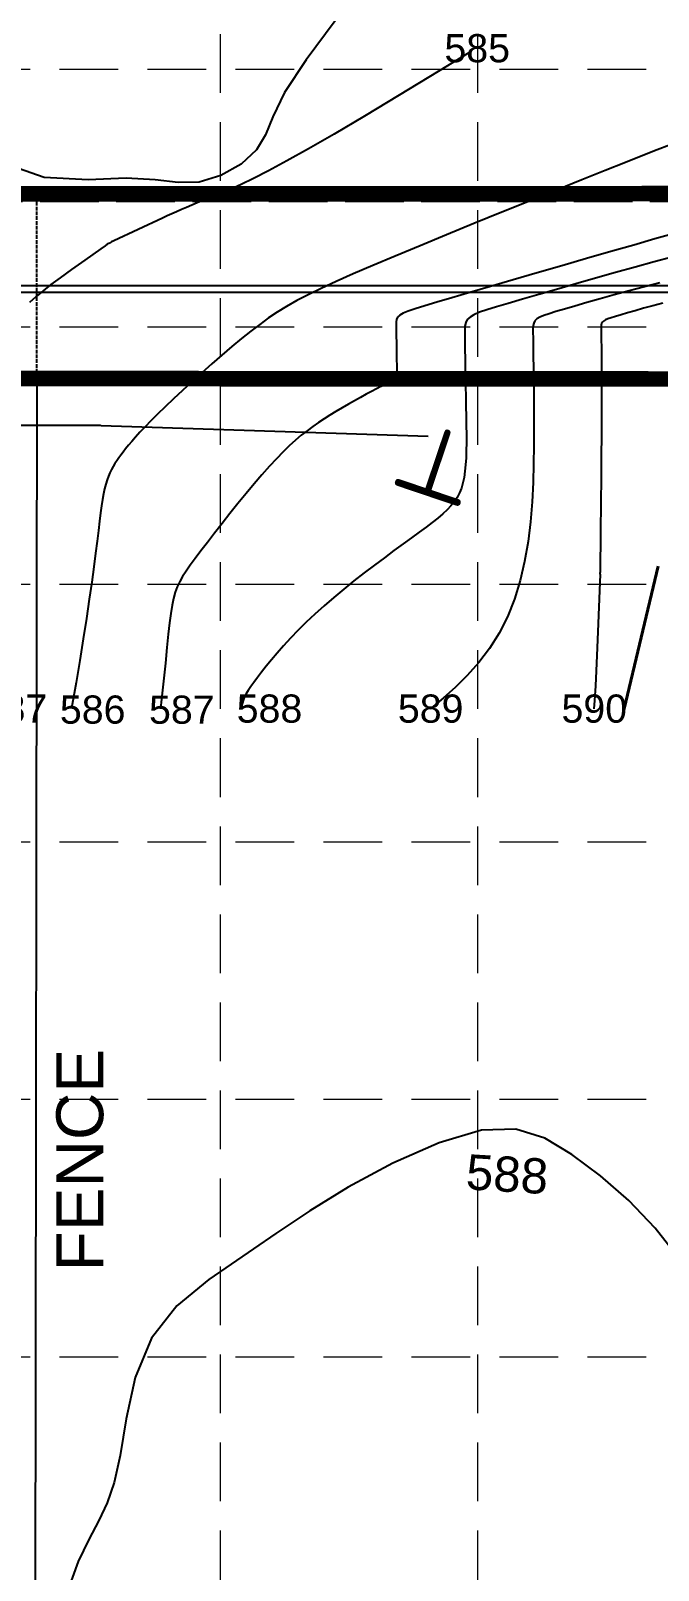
# Model space of a CAD drawing. Header units: inches. Extents: x 638 to 17512, y -393 to 10164.
# Drawn here: x 8355 to 8997, y 6247 to 7821 of the extents above; entities that cross this region are included whole.
import ezdxf
from ezdxf.enums import TextEntityAlignment as Align

# ---------------------------------------------------------------- set-up
doc = ezdxf.new("R2010")
doc.units = ezdxf.units.IN
doc.header["$LTSCALE"] = 600
doc.header["$MEASUREMENT"] = 0
for name, pattern in [('ADJOINERS', [2.85, 2.5, -0.05, 0.1, -0.05, 0.1, -0.05]), ('DASHED', [0.75, 0.5, -0.25]), ('ESMT', [0.13, 0.1, -0.03]), ('HIDDEN', [0.375, 0.25, -0.125])]:
    doc.linetypes.add(name, pattern=pattern)
for name, color, linetype in [('Contour Lines Existing', 8, 'Continuous'), ('EC', 8, 'Continuous'), ('GRID', 254, 'HIDDEN'), ('LIMITS', 1, 'DASHED'), ('NEW - SEWER SERVICE', 5, 'Continuous'), ('NEW - TEXT 2', 1, 'Continuous'), ('s EASEMENTS', 8, 'ESMT'), ('s MAINT_TOPO', 7, 'Continuous'), ('s SURVEY - ADJOINERS', 7, 'ADJOINERS')]:
    doc.layers.add(name, color=color, linetype=linetype)
doc.layers.add('Contour Lines Flow', color=4, linetype='HIDDEN', lineweight=40)
doc.styles.get("Standard").update_dxf_attribs({"font": 'ARIAL.TTF'})
doc.styles.add('symbol', font='symbol.shx', dxfattribs={"height": 1})

msp = doc.modelspace()

# ---------------------------------------------------------------- linework, layer by layer
at = {"layer": 'Contour Lines Existing'}
for p, q in [((8803.3, 7798.3), (8771.8, 7779.1)), ((8771.8, 7779.1), (8732, 7754.9)), ((8732, 7754.9), (8696.3, 7733.4)), ((8696.3, 7733.4), (8665.4, 7715.2)), ((8665.4, 7715.2), (8639, 7700)), ((8639, 7700), (8616.8, 7687.6)), ((8995.9, 7699.1), (8981.1, 7693.3)), ((9008.3, 7703.7), (8995.9, 7699.1)), ((8616.8, 7687.6), (8598.3, 7677.6)), ((8963.4, 7686.2), (8942.5, 7677.8)), ((8981.1, 7693.3), (8963.4, 7686.2)), ((8582.9, 7669.7), (8570.2, 7663.5)), ((8598.3, 7677.6), (8582.9, 7669.7)), ((8918.7, 7668.3), (8892.7, 7657.8)), ((8942.5, 7677.8), (8918.7, 7668.3)), ((8537.2, 7649.6), (8531, 7647.2)), ((8543.7, 7652.2), (8537.2, 7649.6)), ((8551.1, 7655.1), (8543.7, 7652.2)), ((8559.8, 7658.8), (8551.1, 7655.1)), ((8570.2, 7663.5), (8559.8, 7658.8)), ((8892.7, 7657.8), (8865.3, 7646.7)), ((8499.3, 7633.6), (8494.6, 7631.4)), ((8504.1, 7635.8), (8499.3, 7633.6)), ((8509.1, 7638), (8504.1, 7635.8)), ((8514.2, 7640.2), (8509.1, 7638)), ((8519.6, 7642.5), (8514.2, 7640.2)), ((8525.2, 7644.8), (8519.6, 7642.5)), ((8531, 7647.2), (8525.2, 7644.8)), ((8837, 7635.2), (8808.4, 7623.6)), ((8865.3, 7646.7), (8837, 7635.2)), ((8489.9, 7629.3), (8440, 7606.1)), ((8494.6, 7631.4), (8489.9, 7629.3)), ((8808.4, 7623.6), (8780.3, 7612.1)), ((8780.3, 7612.1), (8753.3, 7601)), ((8971.9, 7601.7), (8948.4, 7595)), ((8993.3, 7607.9), (8971.9, 7601.7)), ((9012.1, 7613.2), (8993.3, 7607.9)), ((8410.2, 7586.3), (8396.5, 7576.6)), ((8426.6, 7597.8), (8410.2, 7586.3)), ((8431.2, 7601), (8426.6, 7597.8)), ((8727.9, 7590.4), (8704.9, 7580.7)), ((8753.3, 7601), (8727.9, 7590.4)), ((8923.7, 7587.8), (8898.4, 7580.5)), ((8948.4, 7595), (8923.7, 7587.8)), ((9010.9, 7589.2), (8992.8, 7584.4)), ((8396.5, 7576.6), (8385.1, 7568.3)), ((8684.8, 7572.1), (8667.3, 7564.4)), ((8704.9, 7580.7), (8684.8, 7572.1)), ((8873.1, 7573.2), (8848.5, 7566)), ((8898.4, 7580.5), (8873.1, 7573.2)), ((8953.3, 7573.5), (8932.8, 7567.7)), ((8973.4, 7579.1), (8953.3, 7573.5)), ((8992.8, 7584.4), (8973.4, 7579.1)), ((8367.5, 7554.7), (8360.3, 7548.7)), ((8375.6, 7561.2), (8367.5, 7554.7)), ((8385.1, 7568.3), (8375.6, 7561.2)), ((8652.1, 7557.4), (8638.8, 7550.9)), ((8667.3, 7564.4), (8652.1, 7557.4)), ((8825.3, 7559.3), (8804.1, 7553.1)), ((8848.5, 7566), (8825.3, 7559.3)), ((8893, 7556.3), (8874.6, 7551)), ((8912.6, 7561.9), (8893, 7556.3)), ((8932.8, 7567.7), (8912.6, 7561.9)), ((8967.2, 7554.9), (8952, 7550.7)), ((8982.8, 7559.1), (8967.2, 7554.9)), ((8998.4, 7563.2), (8982.8, 7559.1)), ((8360.3, 7548.7), (8353.6, 7542.8)), ((8616.7, 7539), (8607.1, 7533.1)), ((8627.1, 7544.9), (8616.7, 7539)), ((8638.8, 7550.9), (8627.1, 7544.9)), ((8758, 7539.6), (8748.4, 7536.6)), ((8770.3, 7543.3), (8758, 7539.6)), ((8785.6, 7547.7), (8770.3, 7543.3)), ((8804.1, 7553.1), (8785.6, 7547.7)), ((8831.3, 7538.4), (8821.6, 7535.5)), ((8843.3, 7541.9), (8831.3, 7538.4)), ((8857.9, 7546.2), (8843.3, 7541.9)), ((8874.6, 7551), (8857.9, 7546.2)), ((8911.7, 7539.2), (8901.1, 7536.2)), ((8924, 7542.8), (8911.7, 7539.2)), ((8937.5, 7546.6), (8924, 7542.8)), ((8952, 7550.7), (8937.5, 7546.6)), ((8991.5, 7539.5), (8982, 7537)), ((9001.6, 7542.1), (8991.5, 7539.5)), ((8598.1, 7527.1), (8589.2, 7520.6)), ((8607.1, 7533.1), (8598.1, 7527.1)), ((8729.2, 7525.7), (8728.8, 7523.2)), ((8728.8, 7523.2), (8728.8, 7520.1)), ((8730.3, 7527.9), (8729.2, 7525.7)), ((8732.5, 7529.9), (8730.3, 7527.9)), ((8736, 7531.9), (8732.5, 7529.9)), ((8741.2, 7534.1), (8736, 7531.9)), ((8748.4, 7536.6), (8741.2, 7534.1)), ((8801.6, 7525.5), (8800, 7522.4)), ((8804.4, 7528.1), (8801.6, 7525.5)), ((8808.4, 7530.5), (8804.4, 7528.1)), ((8814.1, 7532.9), (8808.4, 7530.5)), ((8821.6, 7535.5), (8814.1, 7532.9)), ((8870.7, 7524.1), (8869.5, 7521.9)), ((8872.7, 7526.1), (8870.7, 7524.1)), ((8875.7, 7527.8), (8872.7, 7526.1)), ((8879.8, 7529.6), (8875.7, 7527.8)), ((8885.3, 7531.4), (8879.8, 7529.6)), ((8892.3, 7533.6), (8885.3, 7531.4)), ((8901.1, 7536.2), (8892.3, 7533.6)), ((8939.8, 7522.8), (8939, 7521.4)), ((8941, 7524), (8939.8, 7522.8)), ((8942.9, 7525.1), (8941, 7524)), ((8945.5, 7526.2), (8942.9, 7525.1)), ((8948.9, 7527.4), (8945.5, 7526.2)), ((8953.3, 7528.8), (8948.9, 7527.4)), ((8958.9, 7530.4), (8953.3, 7528.8)), ((8965.5, 7532.3), (8958.9, 7530.4)), ((8973.3, 7534.5), (8965.5, 7532.3)), ((8982, 7537), (8973.3, 7534.5)), ((8580.1, 7513.7), (8570.5, 7506)), ((8589.2, 7520.6), (8580.1, 7513.7)), ((8728.8, 7520.1), (8728.8, 7516.5)), ((8728.8, 7516.5), (8728.8, 7512.3)), ((8728.8, 7512.3), (8728.9, 7507.7)), ((8728.9, 7507.7), (8729, 7502.9)), ((8799.1, 7518.7), (8798.9, 7514.3)), ((8798.9, 7514.3), (8798.9, 7508.8)), ((8798.9, 7508.8), (8799, 7502.1)), ((8800, 7522.4), (8799.1, 7518.7)), ((8868.9, 7519.3), (8868.7, 7516)), ((8868.7, 7516), (8868.7, 7512)), ((8868.7, 7512), (8868.8, 7507.1)), ((8868.8, 7507.1), (8868.9, 7501.3)), ((8869.5, 7521.9), (8868.9, 7519.3)), ((8938.6, 7519.8), (8938.5, 7517.7)), ((8938.5, 7517.7), (8938.5, 7515.2)), ((8938.5, 7515.2), (8938.6, 7512.1)), ((8939, 7521.4), (8938.6, 7519.8)), ((8938.6, 7512.1), (8938.6, 7508.4)), ((8938.6, 7508.4), (8938.7, 7503.8)), ((8560.6, 7497.8), (8550.4, 7489.1)), ((8570.5, 7506), (8560.6, 7497.8)), ((8729, 7502.9), (8729.1, 7497.9)), ((8729.1, 7497.9), (8729.1, 7493)), ((8729.1, 7493), (8729.2, 7488.2)), ((8799, 7502.1), (8799.1, 7494.4)), ((8799.1, 7494.4), (8799.3, 7485.9)), ((8868.9, 7501.3), (8869, 7494.5)), ((8869, 7494.5), (8869.1, 7486.6)), ((8938.7, 7503.8), (8938.8, 7498.4)), ((8938.8, 7498.4), (8938.8, 7491.9)), ((8938.8, 7491.9), (8938.9, 7484.2)), ((8540.1, 7480.1), (8529.9, 7471)), ((8550.4, 7489.1), (8540.1, 7480.1)), ((8729.2, 7488.2), (8729.3, 7483.6)), ((8729.3, 7483.6), (8729.4, 7479.5)), ((8729.4, 7479.5), (8729.4, 7475.9)), ((8729.4, 7475.9), (8729.4, 7473)), ((8799.3, 7485.9), (8799.5, 7476.7)), ((8799.5, 7476.7), (8799.7, 7467)), ((8869.1, 7486.6), (8869.2, 7477.6)), ((8869.2, 7477.6), (8869.4, 7467.4)), ((8938.9, 7484.2), (8938.9, 7475.2)), ((8519.8, 7461.9), (8510.2, 7453)), ((8529.9, 7471), (8519.8, 7461.9)), ((8720.4, 7461), (8717.2, 7459.3)), ((8723.1, 7462.3), (8720.4, 7461)), ((8725.1, 7463.5), (8723.1, 7462.3)), ((8726.7, 7464.7), (8725.1, 7463.5)), ((8727.8, 7465.8), (8726.7, 7464.7)), ((8728.6, 7467.1), (8727.8, 7465.8)), ((8729.1, 7468.7), (8728.6, 7467.1)), ((8729.3, 7470.6), (8729.1, 7468.7)), ((8729.4, 7473), (8729.3, 7470.6)), ((8799.7, 7467), (8799.9, 7456.9)), ((8869.4, 7467.4), (8869.5, 7455.9)), ((8938.9, 7475.2), (8939, 7464.9)), ((8939, 7464.9), (8938.9, 7453)), ((8501, 7444.3), (8492.4, 7436.2)), ((8510.2, 7453), (8501, 7444.3)), ((8692.2, 7445.9), (8686.1, 7442.5)), ((8698.1, 7449.1), (8692.2, 7445.9)), ((8703.6, 7452.1), (8698.1, 7449.1)), ((8708.7, 7454.8), (8703.6, 7452.1)), ((8713.2, 7457.2), (8708.7, 7454.8)), ((8717.2, 7459.3), (8713.2, 7457.2)), ((8799.9, 7456.9), (8800, 7446.8)), ((8800, 7446.8), (8800.2, 7436.6)), ((8869.5, 7455.9), (8869.6, 7443.1)), ((8938.9, 7453), (8938.9, 7439.5)), ((8484.7, 7428.7), (8477.9, 7421.9)), ((8492.4, 7436.2), (8484.7, 7428.7)), ((8667.2, 7431.5), (8661, 7427.8)), ((8673.5, 7435.3), (8667.2, 7431.5)), ((8679.9, 7438.9), (8673.5, 7435.3)), ((8686.1, 7442.5), (8679.9, 7438.9)), ((8800.2, 7436.6), (8800.4, 7426.6)), ((8869.6, 7443.1), (8869.6, 7429)), ((8869.6, 7429), (8869.7, 7413.4)), ((8938.9, 7439.5), (8938.9, 7424.1)), ((8471.9, 7415.8), (8466.7, 7410.3)), ((8477.9, 7421.9), (8471.9, 7415.8)), ((8643.4, 7416.1), (8637.6, 7411.8)), ((8649.2, 7420.1), (8643.4, 7416.1)), ((8655, 7424), (8649.2, 7420.1)), ((8661, 7427.8), (8655, 7424)), ((8800.4, 7426.6), (8800.5, 7417.1)), ((8800.5, 7417.1), (8800.6, 7408)), ((8869.7, 7413.4), (8869.6, 7396.4)), ((8938.9, 7424.1), (8938.8, 7406.6)), ((8454.9, 7397), (8452, 7393.4)), ((8458.3, 7401), (8454.9, 7397)), ((8462.2, 7405.4), (8458.3, 7401)), ((8466.7, 7410.3), (8462.2, 7405.4)), ((8625.7, 7402.1), (8619.5, 7396.5)), ((8631.7, 7407.2), (8625.7, 7402.1)), ((8637.6, 7411.8), (8631.7, 7407.2)), ((8800.6, 7399.5), (8800.5, 7391.5)), ((8800.6, 7408), (8800.6, 7399.5)), ((8938.8, 7406.6), (8938.6, 7386.7)), ((8443, 7381), (8441.1, 7378.2)), ((8445, 7384), (8443, 7381)), ((8447.1, 7386.9), (8445, 7384)), ((8449.4, 7390.1), (8447.1, 7386.9)), ((8452, 7393.4), (8449.4, 7390.1)), ((8606.3, 7383.2), (8599.1, 7375.5)), ((8613.1, 7390.2), (8606.3, 7383.2)), ((8619.5, 7396.5), (8613.1, 7390.2)), ((8800.3, 7384), (8799.9, 7376.9)), ((8800.5, 7391.5), (8800.3, 7384)), ((8869.6, 7396.4), (8869.4, 7378.1)), ((8938.6, 7386.7), (8938.4, 7364)), ((8434.5, 7365.3), (8433.1, 7361.5)), ((8436, 7368.9), (8434.5, 7365.3)), ((8437.6, 7372.1), (8436, 7368.9)), ((8439.3, 7375.2), (8437.6, 7372.1)), ((8441.1, 7378.2), (8439.3, 7375.2)), ((8591.4, 7366.8), (8583.4, 7357.4)), ((8599.1, 7375.5), (8591.4, 7366.8)), ((8799.2, 7370.4), (8798.3, 7364.2)), ((8799.9, 7376.9), (8799.2, 7370.4)), ((8869.4, 7378.1), (8868.9, 7358.9)), ((8430.5, 7352.6), (8429.4, 7347.4)), ((8431.7, 7357.3), (8430.5, 7352.6)), ((8433.1, 7361.5), (8431.7, 7357.3)), ((8583.4, 7357.4), (8575.2, 7347.6)), ((8795.5, 7353.2), (8793.5, 7348.2)), ((8797, 7358.5), (8795.5, 7353.2)), ((8798.3, 7364.2), (8797, 7358.5)), ((8868.9, 7358.9), (8867.8, 7339.1)), ((8938.4, 7364), (8938.2, 7338.1)), ((8427.4, 7335.1), (8426.4, 7327.8)), ((8428.4, 7341.7), (8427.4, 7335.1)), ((8429.4, 7347.4), (8428.4, 7341.7)), ((8566.9, 7337.4), (8558.7, 7327.1)), ((8575.2, 7347.6), (8566.9, 7337.4)), ((8784.9, 7335), (8781, 7330.9)), ((8788.2, 7339.2), (8784.9, 7335)), ((8791.1, 7343.6), (8788.2, 7339.2)), ((8793.5, 7348.2), (8791.1, 7343.6)), ((8867.8, 7339.1), (8866.1, 7318.8)), ((8938.2, 7338.1), (8938, 7308.7)), ((8425.3, 7319.4), (8424.1, 7309.8)), ((8426.4, 7327.8), (8425.3, 7319.4)), ((8558.7, 7327.1), (8550.7, 7317)), ((8765.8, 7318), (8759.4, 7313.2)), ((8771.5, 7322.5), (8765.8, 7318)), ((8776.6, 7326.8), (8771.5, 7322.5)), ((8781, 7330.9), (8776.6, 7326.8)), ((8866.1, 7318.8), (8863.7, 7298.5)), ((8424.1, 7309.8), (8422.8, 7298.9)), ((8543, 7307.1), (8535.7, 7297.7)), ((8550.7, 7317), (8543, 7307.1)), ((8744.4, 7302.3), (8735.8, 7296.1)), ((8752.3, 7308), (8744.4, 7302.3)), ((8759.4, 7313.2), (8752.3, 7308)), ((8938, 7308.7), (8937.6, 7267)), ((8421.3, 7286.6), (8419.4, 7272.7)), ((8422.8, 7298.9), (8421.3, 7286.6)), ((8529.1, 7289), (8523.2, 7281.1)), ((8535.7, 7297.7), (8529.1, 7289)), ((8726.5, 7289.3), (8716.7, 7282)), ((8735.8, 7296.1), (8726.5, 7289.3)), ((8863.7, 7298.5), (8860.2, 7278.3)), ((8419.4, 7272.7), (8417.3, 7257)), ((8518.2, 7274.3), (8513.9, 7268.3)), ((8523.2, 7281.1), (8518.2, 7274.3)), ((8706.5, 7274.4), (8696.1, 7266.5)), ((8716.7, 7282), (8706.5, 7274.4)), ((8860.2, 7278.3), (8855.7, 7258.6)), ((8417.3, 7257), (8414.8, 7239.5)), ((8507.3, 7257.6), (8504.8, 7252.3)), ((8510.3, 7262.8), (8507.3, 7257.6)), ((8513.9, 7268.3), (8510.3, 7262.8)), ((8685.6, 7258.3), (8675.2, 7249.9)), ((8696.1, 7266.5), (8685.6, 7258.3)), ((8855.7, 7258.6), (8850, 7239.6)), ((8937.5, 7265.1), (8934.9, 7198)), ((8414.8, 7239.5), (8411.9, 7220)), ((8501.1, 7240.5), (8499.6, 7233.4)), ((8502.8, 7246.7), (8501.1, 7240.5)), ((8504.8, 7252.3), (8502.8, 7246.7)), ((8664.9, 7241.4), (8655, 7232.9)), ((8675.2, 7249.9), (8664.9, 7241.4)), ((8850, 7239.6), (8842.8, 7221.6)), ((8498.3, 7225.1), (8497, 7215.3)), ((8499.6, 7233.4), (8498.3, 7225.1)), ((8645.5, 7224.4), (8636.7, 7216.1)), ((8655, 7232.9), (8645.5, 7224.4)), ((8411.9, 7220), (8408.7, 7199)), ((8497, 7215.3), (8495.7, 7203.8)), ((8628.4, 7207.8), (8620.7, 7199.8)), ((8636.7, 7216.1), (8628.4, 7207.8)), ((8842.8, 7221.6), (8834.2, 7204.8)), ((8408.7, 7199), (8405.1, 7177)), ((8495.7, 7203.8), (8494.3, 7190.3)), ((8620.7, 7199.8), (8613.6, 7192.1)), ((8834.2, 7204.8), (8824.3, 7189.3)), ((8934.9, 7198), (8934.2, 7182)), ((8405.1, 7177), (8401.3, 7154.5)), ((8494.3, 7190.3), (8492.7, 7174.4)), ((8601.2, 7177.6), (8595.9, 7171)), ((8607.1, 7184.6), (8601.2, 7177.6)), ((8613.6, 7192.1), (8607.1, 7184.6)), ((8824.3, 7189.3), (8813.3, 7174.9)), ((8934.2, 7182), (8933.5, 7166.3)), ((8492.7, 7174.4), (8490.8, 7155.9)), ((8591.1, 7165), (8586.8, 7159.5)), ((8595.9, 7171), (8591.1, 7165)), ((8801.6, 7161.7), (8789.4, 7149.6)), ((8813.3, 7174.9), (8801.6, 7161.7)), ((8933.5, 7166.3), (8932.6, 7151)), ((8401.3, 7154.5), (8397.3, 7132.1)), ((8490.8, 7155.9), (8488.5, 7134.5)), ((8577.3, 7146.3), (8575, 7142.4)), ((8580, 7150.3), (8577.3, 7146.3)), ((8583.1, 7154.6), (8580, 7150.3)), ((8586.8, 7159.5), (8583.1, 7154.6)), ((8789.4, 7149.6), (8777, 7138.4)), ((8932.6, 7151), (8931.7, 7136.2)), ((8397.3, 7132.1), (8396.4, 7127.4)), ((8488.5, 7134.5), (8487.7, 7127.4)), ((8571.4, 7132.8), (8570.1, 7127.4)), ((8573.1, 7138), (8571.4, 7132.8)), ((8575, 7142.4), (8573.1, 7138)), ((8777, 7138.4), (8764.6, 7128.2)), ((8931.7, 7136.2), (8931, 7127.4)), ((8764.6, 7128.2), (8763.6, 7127.4))]:
    msp.add_line(p, q, dxfattribs=at)
for centre, start, end in [((8465.3, 7551.7), 114.9356, 124.7101), ((8877.6, 7267.5), 357.7352, 359.473)]:
    msp.add_arc(centre, 60, start, end, dxfattribs=at)
at = {"layer": 'Contour Lines Flow', "color": 35}
msp.add_line((8962, 7127.4, 7084.3), (9056.3, 7520.6, 7100.2), dxfattribs=at)
at = {"layer": 'EC', "color": 35}
for p, q in [((8666.4, 7830.9), (8636.6, 7791)), ((8636.6, 7791), (8614.7, 7757.6)), ((8614.7, 7757.6), (8602.6, 7732.7)), ((8602.6, 7732.7), (8595.2, 7714.2)), ((8595.2, 7714.2), (8586, 7698.9)), ((8586, 7698.9), (8570.1, 7684.5)), ((8368.7, 7670.8), (8322.7, 7686.7)), ((8570.1, 7684.5), (8549.3, 7672.7)), ((8413.7, 7668.4), (8368.7, 7670.8)), ((8452.6, 7670.1), (8413.7, 7668.4)), ((8482.4, 7668.4), (8452.6, 7670.1)), ((8505.9, 7665.5), (8482.4, 7668.4)), ((8527.1, 7665.8), (8505.9, 7665.5)), ((8549.3, 7672.7), (8527.1, 7665.8)), ((8816.2, 6696.9), (8772.8, 6684)), ((8851.4, 6697.9), (8816.2, 6696.9)), ((8880.9, 6688.8), (8851.4, 6697.9)), ((8908.7, 6672.1), (8880.9, 6688.8)), ((8772.8, 6684), (8725.3, 6663.2)), ((8725.3, 6663.2), (8679.8, 6638.7)), ((8937.7, 6650.3), (8908.7, 6672.1)), ((8966.9, 6624.9), (8937.7, 6650.3)), ((8679.8, 6638.7), (8640.5, 6614.5)), ((8640.5, 6614.5), (8605.7, 6591.2)), ((8993.9, 6596.8), (8966.9, 6624.9)), ((9017.2, 6566.6), (8993.9, 6596.8)), ((8605.7, 6591.2), (8537.2, 6544.2)), ((8537.2, 6544.2), (8504.5, 6517.2)), ((8504.5, 6517.2), (8478.4, 6484.2)), ((8478.4, 6484.2), (8461.8, 6444.1)), ((8461.8, 6444.1), (8452.5, 6401.8)), ((8452.5, 6401.8), (8446.4, 6364.3)), ((8446.4, 6364.3), (8440.4, 6336.5)), ((8440.4, 6336.5), (8433.1, 6315.7)), ((8433.1, 6315.7), (8424.5, 6297.7)), ((8424.5, 6297.7), (8414.2, 6278.5)), ((8414.2, 6278.5), (8403.4, 6255.9)), ((8403.4, 6255.9), (8393.3, 6227.5))]:
    msp.add_line(p, q, dxfattribs=at)
at = {"layer": 'GRID', "color": 252, "linetype": 'HIDDEN', "lineweight": 0, "ltscale": 0.4}
for p, q in [((8548.7, 9887.4), (8548.7, 672.4)), ((8812, 9887.4), (8812, 672.4)), ((914.5, 7781.4), (17236, 7781.4)), ((914.5, 7518.1), (17236, 7518.1)), ((914.5, 7254.9), (17236, 7254.9)), ((914.5, 6991.6), (17236, 6991.6)), ((914.5, 6728.4), (17236, 6728.4)), ((914.5, 6465.1), (17236, 6465.1))]:
    msp.add_line(p, q, dxfattribs=at)
at = {"layer": 'LIMITS', "ltscale": 0.5, "const_width": 16, "flags": 128}
msp.add_lwpolyline([(11235.8, 9397.9), (10914.5, 9431.9), (10900.6, 9263), (10089.8, 9324.5), (10095.2, 7654.7), (3247.7, 7651.7), (3240.9, 7469), (10127.1, 7463.9), (10127.9, 2985.9), (10598.3, 2827.7), (11974.3, 2527.3), (11973.2, 3635.2), (12020.9, 3629.8), (12011.9, 8785.1), (11211.6, 9205.7), (11235.8, 9397.9)], close=True, dxfattribs=at)
at = {"layer": 'NEW - SEWER SERVICE', "color": 7, "ltscale": 0.0625}
for p, q in [((10090.9, 7560), (6735.5, 7560)), ((10090.9, 7553), (6735.5, 7553))]:
    msp.add_line(p, q, dxfattribs=at)
at = {"layer": 's EASEMENTS'}
msp.add_line((3216.5, 7646.5), (10156.7, 7646.5), dxfattribs=at)
at = {"layer": 's EASEMENTS', "ltscale": 0.0625}
msp.add_line((8361, 7466.5), (8361, 7646.5), dxfattribs=at)
at = {"layer": 's MAINT_TOPO'}
for p, q in [((5845.2, 7418.6), (8426.3, 7417.4)), ((8416.4, 7417.4), (8761.4, 7406.2))]:
    msp.add_line(p, q, dxfattribs=at)
at = {"layer": 's SURVEY - ADJOINERS'}
for p, q in [((3256.7, 7466.5), (10118.7, 7466.5)), ((8361, 7466.5), (8356.3, 3265.3))]:
    msp.add_line(p, q, dxfattribs=at)

# ---------------------------------------------------------------- texts
at = {"layer": 'EC', "color": 35}
for s, p in [('585', (8811.7, 7802.9, 14040)), ('587', (8338.3, 7127.8, 7020)), ('586', (8418.3, 7126.8, 7020)), ('587', (8509.5, 7126.7, 7020)), ('588', (8599.2, 7127.8, 7020)), ('589', (8764.1, 7127.8, 7020)), ('590', (8931.5, 7127.8, 7020))]:
    msp.add_text(s, height=28.8, dxfattribs=at).set_placement(p, align=Align.MIDDLE_CENTER)
msp.add_text('588', height=36, rotation=356.5405, dxfattribs=at).set_placement((8841.3, 6633.9), align=Align.CENTER)
at = {"layer": 'NEW - TEXT 2', "color": 7}
msp.add_text('FENCE', height=48, rotation=90, dxfattribs=at).set_placement((8381.1, 6779.8), align=Align.TOP_RIGHT)
at = {"layer": 's MAINT_TOPO', "style": 'symbol'}
msp.add_text('^  ', height=72, rotation=341.3569, dxfattribs=at).set_placement((8784.2, 7375.2), align=Align.MIDDLE_CENTER)

doc.saveas('drawing.dxf')
